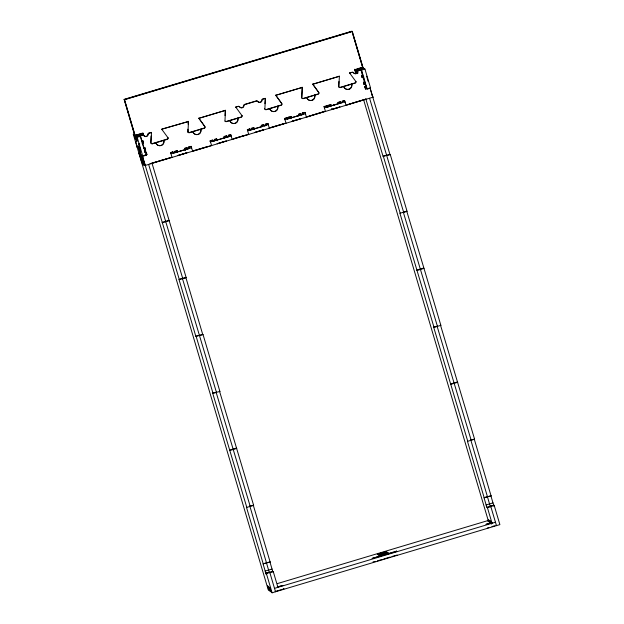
<?xml version="1.0" encoding="UTF-8"?>
<svg xmlns="http://www.w3.org/2000/svg" width="624" height="624" viewBox="0 0 624 624"><rect width="100%" height="100%" fill="white"/><g stroke="black" fill="none" stroke-linecap="round" stroke-linejoin="round"><path stroke-width="0.94" d="M151.094 136.063L150.766 142.818A1.193 1.186 0 0 0 152.24 143.614L152.428 143.754M358.691 70.442L358.511 70.301A1.193 1.186 0 0 0 357.661 71.386A2.379 2.371 -52.4 0 1 353.363 72.665A1.193 1.186 0 0 0 352.069 72.228L349.666 72.946A1.186 1.186 0 0 0 349.814 73.258L355.953 81.635A1.193 1.186 0 0 1 355.15 83.109L351.733 84.139A4.165 4.15 -52.4 0 1 348.925 89.318A4.165 4.15 -52.4 0 1 343.762 86.525L340.345 87.547A1.193 1.186 0 0 1 338.863 86.744L339.362 76.619A1.178 1.178 0 0 0 339.316 76.284L312.889 84.193A1.201 1.193 0 0 0 313.037 84.505L318.958 92.711A1.193 1.186 0 0 1 318.154 94.185L314.738 95.207A4.165 4.15 -52.4 0 1 311.93 100.386A4.165 4.15 -52.4 0 1 306.766 97.594L303.35 98.615A1.193 1.186 0 0 1 301.868 97.82L302.367 87.695A1.186 1.178 0 0 0 302.336 87.438L275.894 95.261A1.17 1.17 0 0 0 275.995 95.503L281.962 103.779A1.193 1.186 0 0 1 281.159 105.261L277.742 106.283A4.165 4.15 -52.4 0 1 274.934 111.462A4.165 4.15 -52.4 0 1 269.771 108.67L266.354 109.691A1.193 1.186 0 0 1 264.872 108.896L265.372 98.771A1.193 1.186 0 0 0 265.325 98.428L262.696 98.982A1.193 1.186 0 0 0 261.846 100.058A2.379 2.371 -52.4 0 1 257.556 101.345A1.193 1.186 0 0 0 256.253 100.909L244.616 104.395A1.193 1.186 0 0 0 243.766 105.472A2.379 2.371 -52.4 0 1 239.476 106.759A1.193 1.186 0 0 0 238.181 106.322L235.778 107.039A1.186 1.186 0 0 0 235.919 107.351L242.057 115.721A1.193 1.186 0 0 1 241.262 117.203L237.845 118.225A4.165 4.15 -52.4 0 1 235.037 123.404A4.165 4.15 -52.4 0 1 229.866 120.611L226.45 121.633A1.193 1.186 0 0 1 224.975 120.838L225.467 110.713A1.178 1.178 0 0 0 225.42 110.37L199.001 118.279A1.201 1.193 0 0 0 199.142 118.591L205.062 126.797A1.193 1.186 0 0 1 204.259 128.279L200.842 129.301A4.165 4.15 -52.4 0 1 198.042 134.48A4.165 4.15 -52.4 0 1 192.871 131.687L189.454 132.709A1.193 1.186 0 0 1 187.98 131.914L188.471 121.789A1.186 1.178 0 0 0 188.448 121.532L161.78 129.184A1.186 1.186 0 0 0 161.928 129.496L168.067 137.873A1.193 1.186 0 0 1 167.263 139.347L163.847 140.377A4.165 4.15 -52.4 0 1 161.047 145.556A4.165 4.15 -52.4 0 1 155.875 142.756L152.459 143.785A1.193 1.186 0 0 1 150.985 142.982L151.476 132.857A1.193 1.186 0 0 0 151.429 132.522L148.808 133.068A1.193 1.186 0 0 0 147.958 134.152A2.379 2.371 -52.4 0 1 143.66 135.439A1.193 1.186 0 0 0 142.366 135.002M187.98 131.914L187.886 129.207M188.128 124.145L188.253 121.618A1.186 1.178 0 0 0 188.23 121.36L188.206 121.274M225.007 115.604L225.248 110.542A1.178 1.178 0 0 0 225.202 110.206M264.904 103.662L265.333 98.74M301.696 96.806L302.102 88.374M338.894 81.518L338.653 86.58A1.193 1.186 0 0 0 340.127 87.376L340.306 87.516M299.785 115.3L290.488 118.076L293.062 117.281M300.76 118.739L292.391 121.204M291.712 121.384L292.094 121.368M331.328 109.52L331.89 109.457M339.947 107.039L331.633 109.418M177.395 151.866L176.6 152.147L177.505 151.952M185.102 149.674L185.897 149.393L184.993 149.588M216.879 140.049L216.083 140.33L224.671 137.873L224.297 136.703M224.585 137.857L225.381 137.576L224.476 137.771M261.784 126.727L262.587 126.422L261.674 126.641M254.943 132.374L263.593 129.854L263.008 129.964M135.962 139.854L124.114 99.38L351.897 31.2L352.334 31.535L363.012 67.603L355.04 69.989L362.794 67.431L352.115 31.372L124.332 99.551L135.01 135.611L142.982 133.224L143.879 135.673A2.379 2.371 -52.4 0 0 148.177 134.316A1.193 1.186 0 0 1 149.027 133.24L151.429 132.522M124.114 99.38L124.55 99.715L352.334 31.535M268.531 587.402L267.61 585.819L268.96 590.374L268.242 589.82L133.31 134.3L134.16 134.043M141.882 133.318L134.792 135.439L135.486 135.977L136.835 140.533M356.374 69.116L360.805 67.79M143.2 133.396L135.229 135.782L124.55 99.715M135.486 135.977L142.319 133.934L141.586 133.364M356.515 72.01L355.703 69.28L356.437 69.841L363.269 67.798L362.536 67.236M136.64 139.503L137.561 141.094L136.211 136.539L143.403 134.768L139.987 135.79M357.973 73.141L357.162 70.403L363.995 68.359L364.962 69.1L370.578 88.078L367.162 89.099L366.483 88.577L365.399 88.904L368.347 88.257M360.914 69.584L357.162 70.403M143.879 135.603A1.193 1.186 0 0 0 142.584 135.166L140.182 135.884L141.757 141.203L142.896 140.86L143.567 143.138L142.428 143.481M161.78 129.184L188.425 121.446M199.001 118.279L225.42 110.37M235.778 107.039L238.399 106.486A1.193 1.186 0 0 1 239.694 106.93A2.379 2.371 -52.4 0 0 243.992 105.643A1.193 1.186 0 0 1 244.842 104.559L256.48 101.08A1.193 1.186 0 0 1 257.774 101.517A2.379 2.371 -52.4 0 0 262.072 100.23A1.193 1.186 0 0 1 262.922 99.154L265.317 98.428M275.894 95.261L302.32 87.36M312.889 84.193L339.316 76.284M349.666 72.946L352.287 72.4A1.193 1.186 0 0 1 353.582 72.836A2.379 2.371 -52.4 0 0 357.88 71.549A1.193 1.186 0 0 1 358.73 70.473L361.132 69.755L362.708 75.067L361.569 75.41L362.24 77.688C364.229 78.577 362.552 75.332 363.145 77.103M136.211 136.539L137.179 137.28L140.595 136.258L146.211 155.236L142.795 156.257L142.116 155.735L142.865 158.067M360.578 69.381L361.546 70.122L364.962 69.1M356.632 71.752L355.493 72.095L354.822 69.818M356.858 71.924L355.274 71.924L356.858 71.924L357.365 73.655M136.477 141.578C134.979 141.219 135.338 141.57 136.586 141.664M141.82 140.946L142.896 140.86M362.201 74.981L362.708 75.067M139.737 144.089C138.512 144.316 138.107 143.442 139.628 144.004M361.577 75.995L362.021 77.516L363.847 76.97M137.904 146.39L137.069 146.718L137.381 147.615L135.759 141.991M152.24 143.614L167.045 139.183M187.762 131.742A1.193 1.186 0 0 0 189.236 132.538L204.04 128.107A1.193 1.186 0 0 0 204.844 126.625L198.923 118.427A1.201 1.193 0 0 1 198.775 118.115M224.96 121.064A1.193 1.186 0 0 0 226.231 121.462L241.043 117.031A1.193 1.186 0 0 0 241.839 115.557L242.026 115.697M264.654 108.724A1.193 1.186 0 0 0 266.136 109.52L280.94 105.089A1.193 1.186 0 0 0 281.744 103.615L275.777 95.332A1.17 1.17 0 0 1 275.675 95.098M301.735 97.851A1.193 1.186 0 0 0 303.131 98.452L317.936 94.021A1.193 1.186 0 0 0 318.739 92.539L312.811 84.334A1.201 1.193 0 0 1 312.671 84.022M340.127 87.376L354.931 82.945A1.193 1.186 0 0 0 355.735 81.463L355.914 81.604M155.875 142.756L163.847 140.377M192.871 131.687L200.842 129.301M229.866 120.611L237.845 118.225M269.771 108.67L277.742 106.283M306.766 97.594L314.738 95.207M343.762 86.525L351.733 84.139M143.621 148.052L144.979 147.88L145.649 150.158L144.472 150.47M366.077 86.455L364.72 86.627L366.077 86.455L365.461 84.365L364.104 84.536L363.425 82.259L364.564 81.923M143.84 148.223L144.979 147.88M363.425 82.259L364.783 82.087L363.254 77.189M144.292 150.329L145.649 150.158M364.104 84.536L365.461 84.365M138.934 153.278L139.784 153.02M144.908 152.42L146.266 152.248L146.944 154.526L142.389 155.891L179.338 279.63L186.178 277.586L152.053 163.402M146.266 152.248L145.096 152.56M146.944 154.526L145.587 154.697L146.211 155.236M171.155 152.42L172.864 151.905L173.417 153.215L175.321 152.646L174.946 151.476M174.759 151.336L177.037 150.657L177.598 151.96L185.078 149.604M185.172 150.205L184.634 148.379L186.911 147.701L187.465 149.011L189.361 148.442L188.807 147.131L189.361 148.442M188.393 147.139L191.194 146.305M210.639 140.595L212.347 140.088L212.901 141.398L214.796 140.829L214.282 139.55M214.531 139.316L216.52 138.84L217.168 140.743M223.868 136.523L226.668 135.681M226.949 137.194C224.585 134.706 229.975 139.129 228.29 135.314L230.786 134.8L232.159 139.425L239.437 136.937M247.276 129.636L249.553 128.95L250.107 130.26L252.002 129.691L251.449 128.38L252.002 129.691M250.942 128.419L253.742 127.585M261.206 125.346L264.014 124.511M264.155 126.056C261.791 123.568 267.181 127.99 265.496 124.176L267.992 123.669L269.365 128.294M304.98 112.359L305.557 113.74L284.762 119.652L284.474 118.498L291.08 116.407M298.857 115.432L298.522 114.293L300.043 113.841M302.289 113.053L304.216 112.585M323.755 106.626L331.227 104.387M330.884 106.041L329.971 106.252L338.559 103.779C340.369 103.015 337.21 104.411 338.005 102.476L340.283 101.79L340.837 103.1L342.74 102.531L342.178 101.228L343.886 100.714M210.405 141.905L210.07 140.767L211.653 145.564L192.676 151.242L191.084 146.453L191.662 147.826L170.867 153.738L170.586 152.584L173.082 152.077M174.977 151.507L177.255 150.821M184.634 148.379L187.13 147.872M189.025 147.303L191.303 146.617M210.288 140.938L212.566 140.26M214.461 139.69L216.739 139.004M224.336 136.734L226.613 136.055M228.29 135.314L230.786 134.8M249.772 129.121L247.494 129.8L248.57 134.207M251.667 128.552L253.945 127.873L254.171 128.926M261.659 126.571L261.316 125.432L263.812 124.917M265.496 124.176L267.992 123.669M284.474 118.498L286.97 117.983L287.313 119.122L289.208 118.552L288.655 117.25L289.208 118.552M288.873 117.413L291.151 116.735L291.377 117.788M298.522 114.293L301.018 113.779L301.361 114.917L303.256 114.348L302.702 113.045L303.256 114.348M302.921 113.209L305.198 112.531L306.275 116.93M328.692 106.735L328.138 105.433L328.692 106.735L326.797 107.305L326.453 106.166L324.176 106.844L325.354 111.267M328.357 105.596L330.634 104.918L330.97 106.057M338.005 102.476L340.501 101.962M342.397 101.392L344.682 100.714L346.047 105.339L351.702 103.334M172.864 151.905L173.199 153.044L173.675 152.903M180.859 150.868L182.543 150.361M186.911 147.701L187.247 148.84L189.142 148.27M212.347 140.088L212.683 141.227L213.158 141.086M222.784 138.278L224.671 137.873M255.863 128.419L253.313 129.215L261.877 126.734L261.534 125.596M263.936 125.884L265.832 125.315M286.97 117.983L287.095 118.958L287.563 118.81M288.514 118.529L288.99 118.388M296.353 116.259L299.075 115.604L298.74 114.465M302.562 114.325L303.038 114.184M327.21 106.946L328.474 106.571M333.302 105.199L335.08 104.707M340.283 101.79L340.618 102.929L341.094 102.788M342.046 102.508L342.74 102.531M150.033 163.699L157.615 161.429M158.457 161.179L164.354 159.409M165.196 159.159L172.154 157.31M224.827 141.313L217.09 143.762L226.395 140.977L225.638 141.141M240.271 136.687L248.843 134.355M262.665 129.987L255.185 132.343M269.069 128.068L272.462 127.054M273.296 126.805L276.635 125.798M277.477 125.549L280.816 124.55M281.65 124.301L285.012 123.295M292.282 121.118L299.98 118.934M324.519 111.47L306.548 117.086M339.698 107.008L331.874 109.387L331.617 108.529M352.544 103.085L366.023 99.044M151.835 163.238L169.681 157.895M208.26 146.344L194.665 150.337M245.497 135.197L234.14 138.52M283.569 123.802L271.346 127.382M348.106 104.489L365.953 99.146M372.98 97.196L145.22 165.446L144.323 163.004M162.084 222.386L168.917 220.342M365.875 99.091L383.035 156.257L390.257 154.51L407.121 211.45L399.906 213.197L434.023 327.374L440.856 325.33L423.992 268.39L406.739 211.146L403.322 212.176L437.44 326.352L433.633 327.077L467.758 441.254L474.591 439.21L440.466 325.034L440.856 325.33M162.474 222.69L169.307 220.646M383.035 156.257L390.257 154.51M179.806 279.076L181.514 278.561M212.683 393.206L219.905 391.466L219.515 391.162L253.64 505.346L246.808 507.39L212.683 393.206L216.489 392.488L182.372 278.304L186.178 277.586M179.338 279.63L178.955 279.326L195.819 336.266L203.042 334.526L219.905 391.466M416.77 270.137L423.602 268.086M195.819 336.266L203.042 334.526M417.16 270.434L423.992 268.39M229.554 450.154L236.387 448.102M450.505 384.017L457.337 381.974M229.944 450.45L236.777 448.406M450.887 384.314L457.727 382.27M269.896 561.818L272.033 569.026L265.2 571.077L263.063 563.862L270.122 561.982L266.479 562.84L249.834 506.064L253.64 505.346M490.846 495.682L492.983 502.897L486.151 504.941L484.013 497.726L491.065 495.854L487.43 496.704L470.785 439.936L474.591 439.21M263.921 563.605L265.629 563.098M484.871 497.468L486.58 496.961M265.13 571.015L265.801 573.292L272.633 571.249L273.32 571.771L277.93 587.34M486.08 504.886L486.751 507.164L494.185 505.37L499.886 524.62L272.103 592.8L271.144 592.059L269.654 587.395L269.989 588.533L269.552 588.19M265.801 573.292L269.365 572.387M490.316 506.251L493.732 505.229L494.216 506.477L493.795 505.066M265.949 573.409L266.432 574.657L266.011 573.245L269.818 572.528L275.527 591.778L275.137 591.474L284.053 588.884L283.686 588.604M490.378 506.087L494.185 505.37M273.32 571.771L269.903 572.801L269.217 572.27L266.479 562.84M486.751 507.164L487.438 507.686L490.854 506.665L490.168 506.142L487.43 496.704M488.53 520.4L277.43 583.58M490.199 521.095L488.374 521.641L489.372 521.188L487.648 521.079M491.049 521.75L489.224 522.296L490.955 522.413L489.957 522.857L491.782 522.311M277.189 586.911L283.039 585.468L277.407 587.075M492.391 522.499L485.932 524.347L491.79 522.912M274.513 588.362L495.464 522.226M377.442 560.859L381.982 559.494M383.791 558.956L390.148 557.053M391.966 556.507L394.688 555.695M491.977 526.57L494.442 525.837M395.663 555.477L397.184 555.025M487.313 528.044L488.834 527.592M298.88 115.502L299.793 115.292M185.999 153.005L186.911 152.794L177.614 155.563L186.092 153.02M359.12 68.258L360.391 70.645M366.686 76.237L368.152 81.44M370.578 88.078L369.899 87.555L389.867 154.206M349.846 73.289L350.033 73.429A1.186 1.186 0 0 1 349.885 73.117M372.107 94.825L373.004 97.266M339.323 76.596L339.144 76.456A1.178 1.178 0 0 0 339.097 76.112M344.744 101.696L324.246 107.835M338.45 103.701L338.224 102.64M330.634 104.918L330.751 105.885M326.453 106.166L326.797 107.305M302.328 87.672L302.149 87.524A1.186 1.178 0 0 0 302.117 87.274L302.094 87.188M322.982 111.93L308.552 116.251M301.361 114.917L300.799 113.607M291.151 116.735L291.268 117.702M403.322 212.176L403.705 212.472L369.587 98.296M268.055 124.652L247.556 130.79M235.958 107.383L236.137 107.523A1.186 1.186 0 0 1 235.989 107.211M253.945 127.873L254.062 128.84M250.107 130.26L249.553 128.95M214.796 140.829L214.328 139.807M210.35 141.921L231.145 136.009L230.568 134.636M161.967 129.527L162.146 129.667A1.186 1.186 0 0 1 161.998 129.355M168.035 137.842L167.848 137.701A1.193 1.186 0 0 1 167.045 139.183M175.321 152.646L175.016 152.194M171.881 157.154L170.804 152.755M138.169 134.394L139.441 136.773M139.628 135.517L140.595 136.258M133.31 134.3L134.027 134.854L135.517 139.519L135.182 138.38L135.619 138.715M143.567 143.138L142.678 140.689M138.614 148.348L137.865 146.016L138.668 146.632L141.188 155.899M140.08 153.286L140.969 155.727M138.91 153.208L139.823 155.727M143.068 161.156L141.874 160.235L143.442 164.954L143.107 163.816M141.289 160.657L142.03 162.997L139.129 153.379M145.197 165.376L142.171 155.719M142.958 163.706L144.004 164.51M470.785 439.936L471.175 440.232L437.05 326.056M467.758 441.254L467.368 440.957L484.232 497.897M492.983 502.897L493.732 505.229M182.372 278.304L182.762 278.608L148.637 164.424M496.088 525.346L496.47 525.642L490.768 506.392M489.177 520.159L490.222 521.843L490.027 520.814L490.565 522.639M375.625 561.397L373.058 561.857M249.834 506.064L250.224 506.368L216.099 392.184M246.808 507.39L246.418 507.094L263.281 564.034M272.033 569.026L272.633 571.249M268.336 586.381L269.685 590.936L270.418 591.497L269.217 587.051M143.832 148.738L143.84 148.52M142.256 143.185L142.038 142.568L142.194 143.239M364.588 81.994L364.9 82.883L364.697 82.072M140.221 149.144L140.533 150.041L138.778 144.261M474.201 438.914L491.065 495.854M370.461 89.263L372.762 97.032M352.989 34.897L362.575 67.259M361.546 70.122L367.162 89.099M361.179 70.465L366.553 88.624M363.644 82.43L364.322 84.708M364.939 86.798L365.617 89.076M364.72 86.627L365.227 88.335M383.425 156.554L400.288 213.494M487.438 507.686L492.047 523.247L490.76 521.383L491.572 524.113M356.437 69.841L357.248 72.571M355.243 69.631L356.054 72.361M488.99 521.422L488.303 519.488L488.639 520.627L488.179 520.268L363.519 99.434M354.744 69.233L355.719 72.267M344.456 100.542L345.002 102.367M342.178 101.228L342.521 102.367M284.692 118.669L286.065 123.295M267.774 123.497L268.109 124.636M265.715 124.348L266.05 125.486M228.509 135.486L228.844 136.625M216.52 138.84L217.058 140.657M184.852 148.551L185.281 150.29M177.037 150.657L177.38 151.796M185.788 277.282L202.652 334.222M253.25 505.042L270.122 561.982M142.982 133.224L143.434 134.745M142.763 133.052L143.442 135.33M144.76 147.716L145.431 149.994M146.047 152.077L146.726 154.354M142.662 144.269L143.606 147.436M144.511 150.501L144.979 152.069M137.179 137.28L142.795 156.257M196.209 336.57L213.073 393.51M266.401 573.55L272.103 592.8M142.99 161.093L144.339 165.649L143.855 164.401M138.38 146.406L142.654 160.836M138.161 146.242L142.436 160.664M137.943 146.071L140.751 155.563M143.005 133.801A2.379 2.371 -52.4 0 1 142.295 133.903M143.224 133.965A2.379 2.371 -52.4 0 1 141.781 133.942M151.211 132.35A1.193 1.186 0 0 1 151.258 132.608M265.106 98.264A1.193 1.186 0 0 1 265.153 98.6M163.738 140.291A4.165 4.15 -52.4 0 1 160.937 145.47A4.165 4.15 -52.4 0 1 155.766 142.678M200.733 129.215A4.165 4.15 -52.4 0 1 197.933 134.394A4.165 4.15 -52.4 0 1 192.761 131.602M237.728 118.139A4.165 4.15 -52.4 0 1 234.928 123.318A4.165 4.15 -52.4 0 1 229.757 120.526M277.633 106.197A4.165 4.15 -52.4 0 1 274.825 111.376A4.165 4.15 -52.4 0 1 269.662 108.584M314.629 95.129A4.165 4.15 -52.4 0 1 311.821 100.3A4.165 4.15 -52.4 0 1 306.657 97.508M351.624 84.053A4.165 4.15 -52.4 0 1 348.816 89.232A4.165 4.15 -52.4 0 1 343.652 86.44M386.396 551.499L377.278 554.229L379.002 554.338L378.011 554.791L387.122 552.068L385.398 551.959L386.396 551.499M387.855 552.63L378.737 555.352L380.461 555.461L379.47 555.914L388.58 553.192L386.857 553.082L387.855 552.63M396.568 551.101L372.044 558.441L396.934 551.382L396.568 551.101"/></g></svg>
